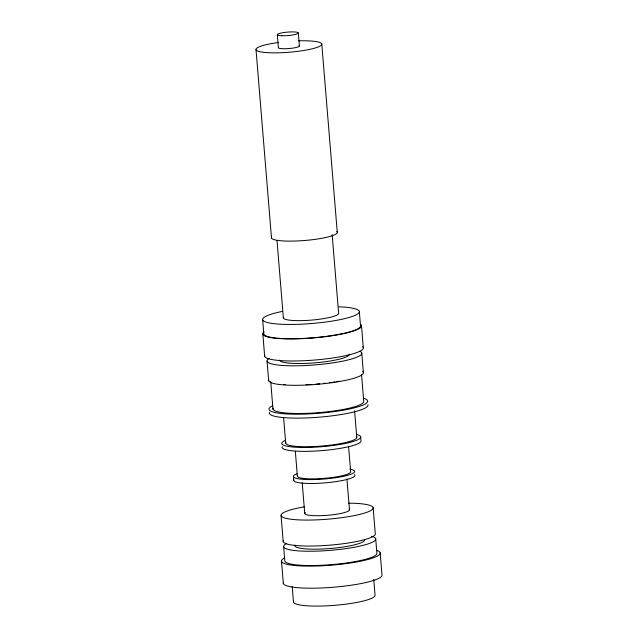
<?xml version="1.0" encoding="UTF-8"?>
<svg xmlns="http://www.w3.org/2000/svg" width="638" height="638" viewBox="0 0 638 638"><rect width="100%" height="100%" fill="white"/><g stroke="black" fill="none" stroke-linecap="round" stroke-linejoin="round"><path stroke-width="0.96" d="M361.491 325.595L363.309 347.662M380.168 552.803L381.987 574.878A49.525 8.134 -4.7 0 1 331.353 587.399A49.525 8.134 -4.7 0 1 283.503 582.319M359.33 311.392L360.502 325.675A48.536 7.967 -4.7 0 1 314.055 337.693A48.536 7.967 -4.7 0 1 263.829 334.033L262.657 319.75M361.762 353.029L363.365 372.504M373.142 507.649L375.28 533.615A46.223 7.592 -4.7 0 1 328.028 545.299A46.223 7.592 -4.7 0 1 283.368 540.561M375.71 538.807L376.883 553.09A46.223 7.592 -4.7 0 1 332.637 564.526A46.223 7.592 -4.7 0 1 284.811 561.041L283.639 546.766M361.547 374.642L363.74 401.238A45.561 7.481 -4.7 0 1 317.158 412.754A45.561 7.481 -4.7 0 1 273.136 408.089M373.756 579.511L375.032 595.087A40.944 6.723 -4.7 0 1 333.18 605.438A40.944 6.723 -4.7 0 1 293.624 601.243M360.701 436.807L361.02 440.699A39.62 6.508 -4.7 0 1 320.515 450.715A39.62 6.508 -4.7 0 1 282.235 446.656M354.592 410.856L356.754 437.142M321.783 43.974L337.255 232.232M332.159 234.648L338.619 313.186A27.737 4.554 -4.7 0 1 310.259 320.196A27.737 4.554 -4.7 0 1 283.463 317.357M348.587 446.624L350.653 471.673A26.74 4.394 -4.7 0 1 323.306 478.428A26.74 4.394 -4.7 0 1 297.467 475.693M346.936 478.915L349.472 509.69M298.353 32.921L299.421 45.904M277.307 34.739L278.375 47.722M302.221 482.775L304.749 513.558M295.322 451.225L297.38 476.275M276.996 240.406L283.368 317.963M293.432 476.618L293.751 480.51M256.013 49.66L271.493 237.918M283.647 417.97L285.728 443.282M292.204 586.553L293.488 602.136M270.711 381.5L272.976 409.078M281.071 515.6L283.208 541.566M267.059 361.212L268.654 380.687M262.84 334.121L264.658 356.187M281.517 561.328L283.336 583.403M336.808 231.562A33.017 5.423 -4.7 0 1 305.658 240.406A33.017 5.423 -4.7 0 1 271.605 237.2M357.105 434.614A39.62 6.508 -4.7 0 1 321.058 446.752A39.62 6.508 -4.7 0 1 285.529 440.284M298.664 40.84A33.017 5.423 -4.7 0 1 315.77 47.81A33.017 5.423 -4.7 0 1 262.521 52.18A33.017 5.423 -4.7 0 1 278.327 42.507M349.903 469.201A30.704 5.04 -4.7 0 1 325.205 478.931A30.704 5.04 -4.7 0 1 296.933 473.779M371.515 536.255A46.223 7.592 -4.7 0 1 331.465 550.251A46.223 7.592 -4.7 0 1 286.454 543.6M348.571 503.167A46.223 7.592 -4.7 0 1 363.118 513.494A46.223 7.592 -4.7 0 1 292.108 519.372A46.223 7.592 -4.7 0 1 304.262 506.843M298.959 45.497A10.567 1.739 -4.7 0 1 289.995 48.456A10.567 1.739 -4.7 0 1 278.415 47.491M354.497 474.6A30.704 5.04 -4.7 0 1 325.524 482.822A30.704 5.04 -4.7 0 1 293.863 479.84M362.711 371.539A47.547 7.808 -4.7 0 1 317.86 384.275A47.547 7.808 -4.7 0 1 268.821 379.65M349.265 354.106A34.994 5.742 -4.7 0 1 315.77 362.775A34.994 5.742 -4.7 0 1 279.556 360.135M367.998 404.795A49.525 8.134 -4.7 0 1 317.373 417.316A49.525 8.134 -4.7 0 1 269.523 412.236M359.665 351.179A47.547 7.808 -4.7 0 1 314.191 364.968A47.547 7.808 -4.7 0 1 269.284 358.341M362.631 346.657A49.525 8.134 -4.7 0 1 315.906 359.928A49.525 8.134 -4.7 0 1 264.826 355.111M356.267 436.416A35.656 5.854 -4.7 0 1 322.621 445.97A35.656 5.854 -4.7 0 1 285.848 442.509M349.161 509.236A22.45 3.684 -4.7 0 1 326.52 515.368A22.45 3.684 -4.7 0 1 305.283 512.553M364.529 539.772A34.994 5.742 -4.7 0 1 328.745 548.616A34.994 5.742 -4.7 0 1 294.939 545.035M363.189 398.16A49.525 8.134 -4.7 0 1 320.284 413.153A49.525 8.134 -4.7 0 1 272.051 406.039M360.821 324.582A49.525 8.134 -4.7 0 1 310.858 338.116A49.525 8.134 -4.7 0 1 264.028 331.904M338.922 306.814A48.536 7.967 -4.7 0 1 347.216 317.979A48.536 7.967 -4.7 0 1 275.177 323.809A48.536 7.967 -4.7 0 1 282.57 311.376M339.392 381.157A45.561 7.481 -4.7 0 1 336.792 381.604M335.014 381.891A45.561 7.481 -4.7 0 1 333.195 382.17M331.345 382.433A45.561 7.481 -4.7 0 1 329.463 382.688M325.627 383.159A45.561 7.481 -4.7 0 1 323.689 383.382M319.758 383.773A45.561 7.481 -4.7 0 1 315.802 384.116M311.838 384.403A45.561 7.481 -4.7 0 1 305.977 384.714M285.17 384.57A45.561 7.481 -4.7 0 1 283.471 384.435M376.54 550.323A49.525 8.134 -4.7 0 1 331.696 565.156A49.525 8.134 -4.7 0 1 284.54 557.947M281.749 35.736A10.567 1.739 -4.7 0 0 298.321 33.152A10.567 1.739 -4.7 0 0 283.424 32.602A10.567 1.739 -4.7 0 0 281.749 35.736"/></g></svg>
